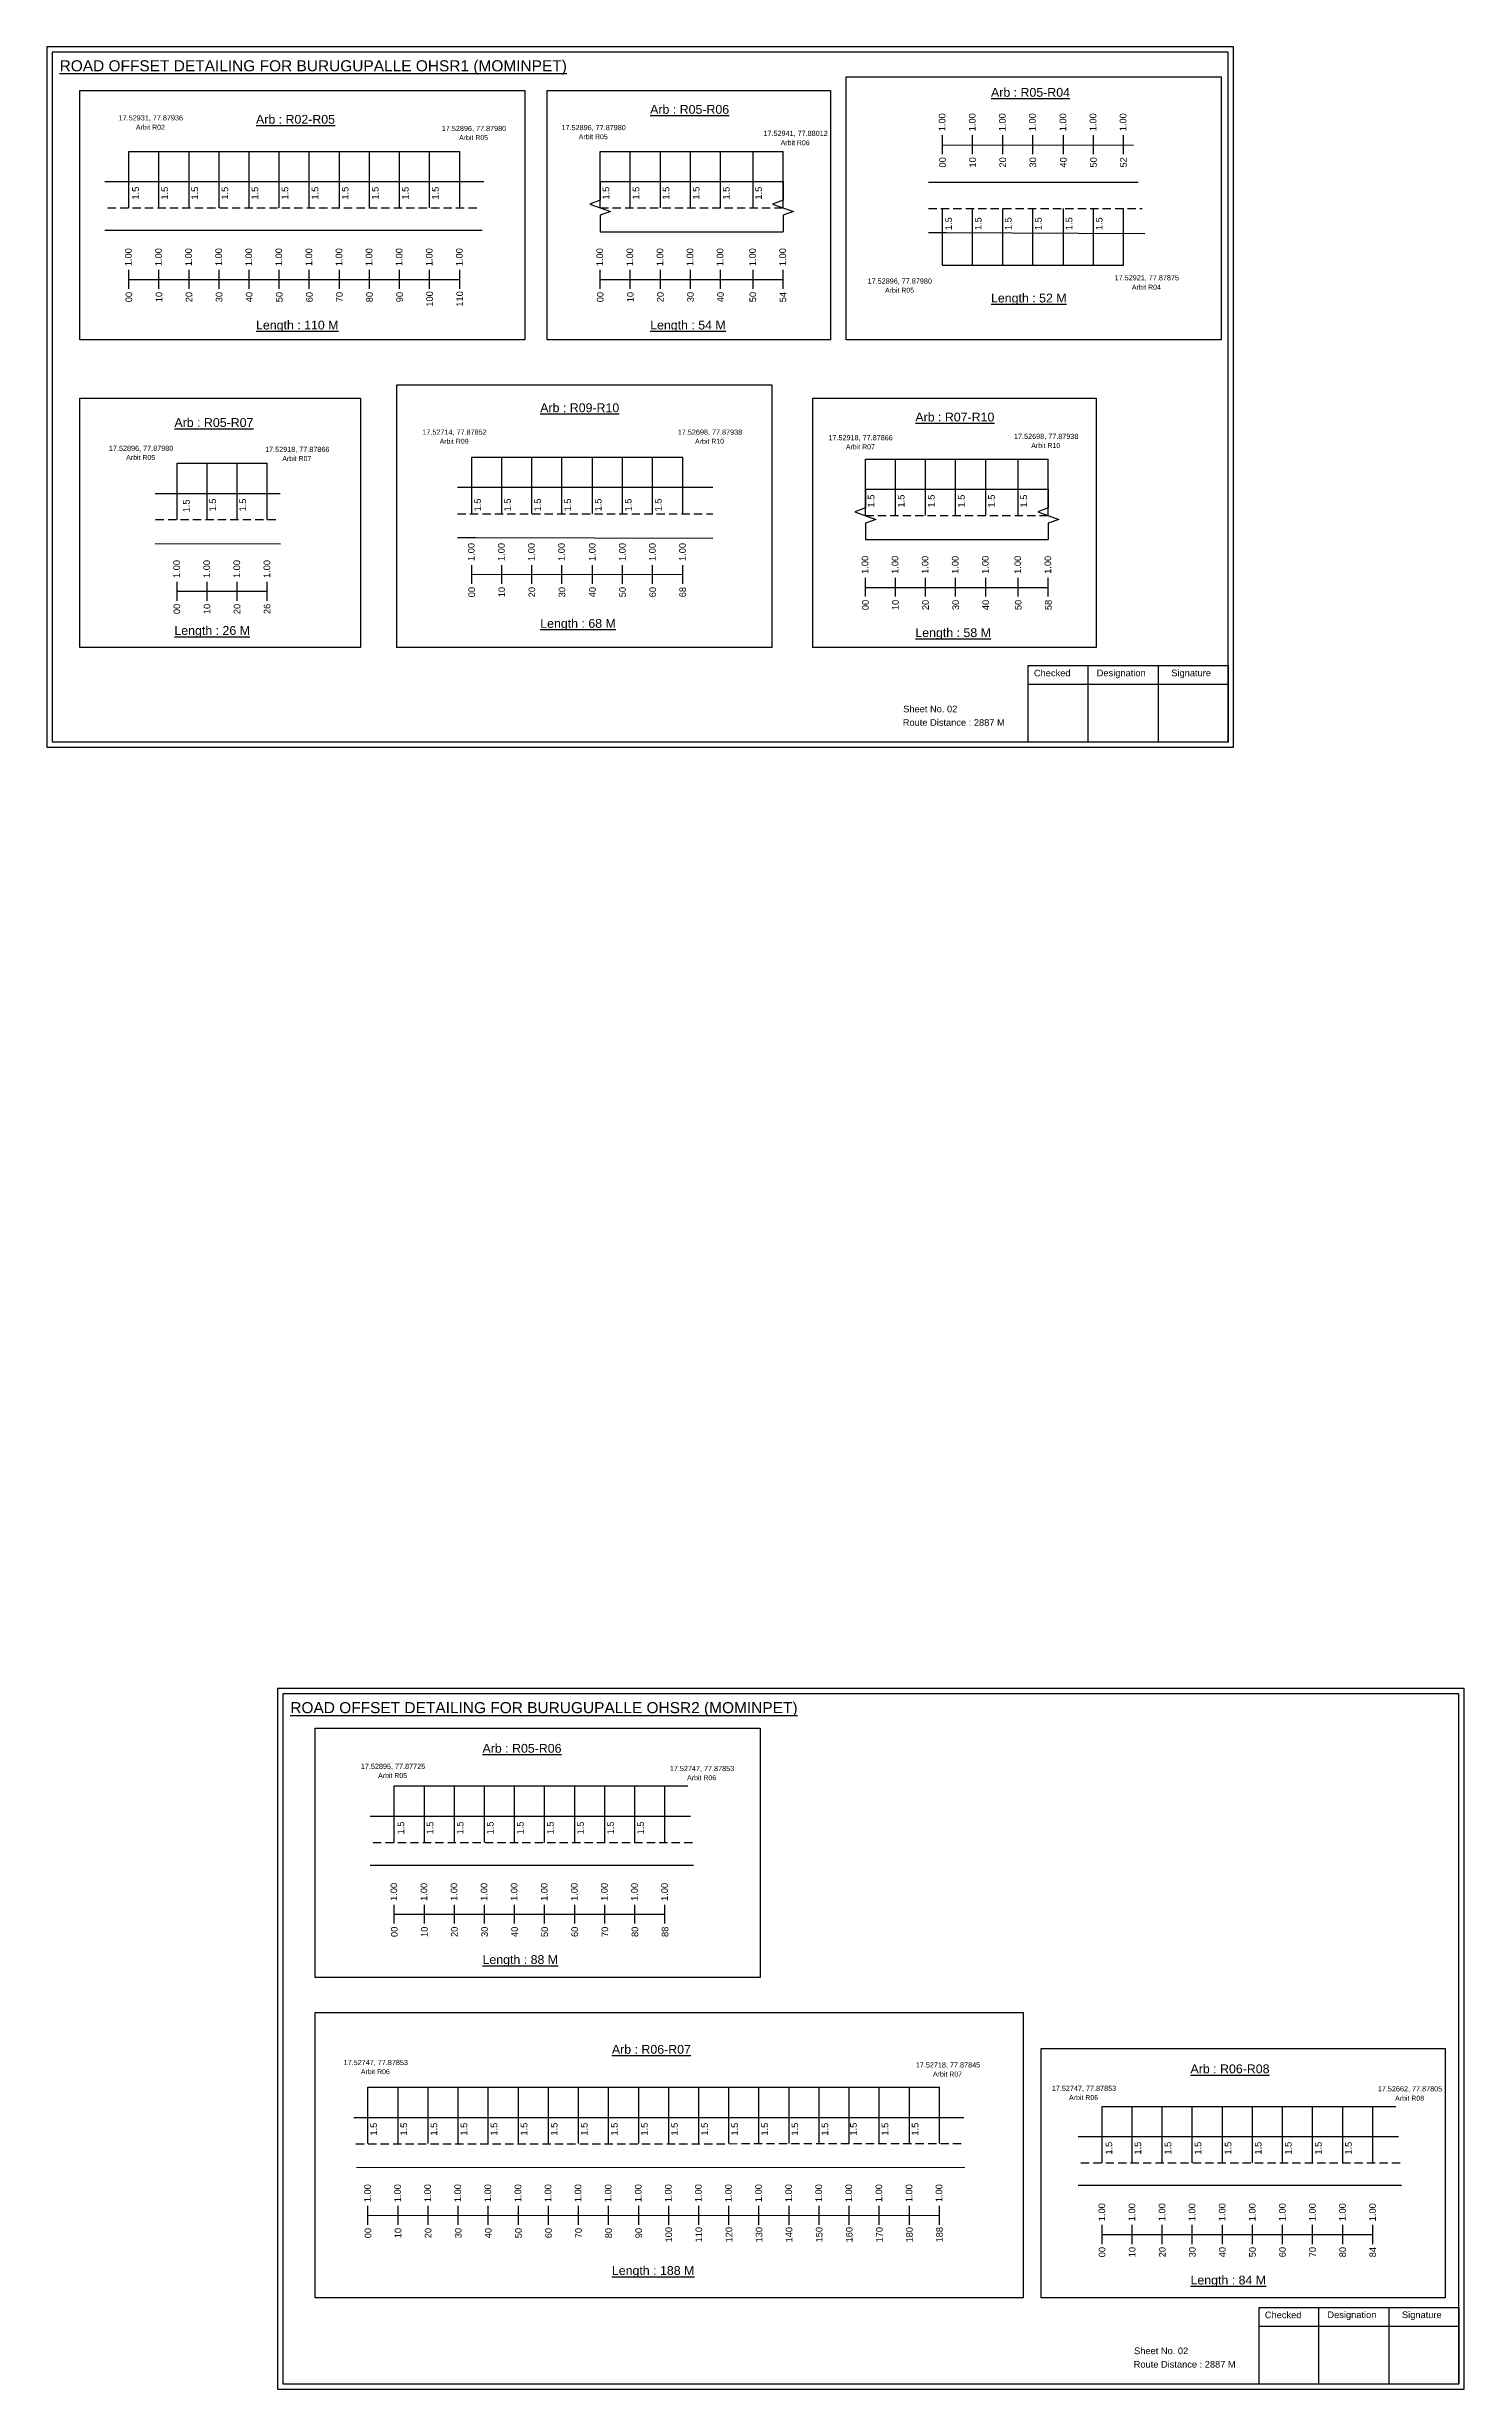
# Model space of a CAD drawing. Header units: inches. Extents: x 1065 to 7171, y 350 to 1611.
# Drawn here: x 4416 to 5057, y 444 to 1503 of the extents above; entities that cross this region are included whole.
import ezdxf

# ---------------------------------------------------------------- set-up
doc = ezdxf.new("R2010")
doc.units = ezdxf.units.IN
doc.header["$MEASUREMENT"] = 0
doc.linetypes.add('DASHED2', pattern=[0.375, 0.25, -0.125])
doc.layers.add('PDF_Geometry', color=7, linetype='Continuous')
doc.layers.add('PDF_Text', color=5, linetype='Continuous')
doc.styles.add('PDF Arial', font='arial.ttf')
doc.styles.get("Standard").update_dxf_attribs({"font": 'arial.ttf'})

msp = doc.modelspace()

# ---------------------------------------------------------------- linework, layer by layer
at = {"color": 217, "true_color": 0x93278f}
for p, q in [((4820.9, 1454.1), (4820.9, 1462.6)), ((4834.5, 1454.1), (4834.5, 1462.6)), ((4848.1, 1454.1), (4848.1, 1462.6)), ((4861.7, 1454.1), (4861.7, 1462.6)), ((4875.5, 1454.1), (4875.5, 1462.6)), ((4889.1, 1454.1), (4889.1, 1462.6)), ((4902.7, 1454.1), (4902.7, 1462.6)), ((4820.9, 1458.3), (4907.2, 1458.1)), ((4453, 1393.1), (4453, 1401.7)), ((4466.6, 1393.1), (4466.6, 1401.7)), ((4480.2, 1393.1), (4480.2, 1401.7)), ((4493.8, 1393.1), (4493.8, 1401.7)), ((4507.4, 1393.1), (4507.4, 1401.7)), ((4521, 1393.1), (4521, 1401.7)), ((4534.6, 1393.1), (4534.6, 1401.7)), ((4548.2, 1393.1), (4548.2, 1401.7)), ((4561.8, 1393.1), (4561.8, 1401.7)), ((4575.4, 1393.1), (4575.4, 1401.7)), ((4589, 1393.1), (4589, 1401.7)), ((4602.6, 1393.1), (4602.6, 1401.7)), ((4666.1, 1393.1), (4666.1, 1401.7)), ((4679.7, 1393.1), (4679.7, 1401.7)), ((4693.3, 1393.1), (4693.3, 1401.7)), ((4706.9, 1393.1), (4706.9, 1401.7)), ((4720.5, 1393.1), (4720.5, 1401.7)), ((4735.2, 1393.1), (4735.2, 1401.7)), ((4748.8, 1393.1), (4748.8, 1401.7)), ((4453, 1397.4), (4602.6, 1397.4)), ((4666.1, 1397.4), (4748.8, 1397.4)), ((4474.8, 1252.1), (4474.8, 1260.7)), ((4488.4, 1252.1), (4488.4, 1260.7)), ((4502, 1252.1), (4502, 1260.7)), ((4515.6, 1252.1), (4515.6, 1260.7)), ((4608, 1259.8), (4608, 1268.3)), ((4608, 1264), (4703.4, 1264.1)), ((4621.6, 1259.8), (4621.6, 1268.3)), ((4635.2, 1259.8), (4635.2, 1268.3)), ((4648.8, 1259.8), (4648.8, 1268.3)), ((4662.6, 1259.8), (4662.6, 1268.3)), ((4676.2, 1259.8), (4676.2, 1268.3)), ((4689.8, 1259.8), (4689.8, 1268.3)), ((4703.4, 1259.8), (4703.4, 1268.3)), ((4786, 1254), (4786, 1262.5)), ((4799.6, 1254), (4799.6, 1262.5)), ((4813.2, 1254), (4813.2, 1262.5)), ((4826.8, 1254), (4826.8, 1262.5)), ((4840.4, 1254), (4840.4, 1262.5)), ((4855.1, 1254), (4855.1, 1262.5)), ((4868.7, 1254), (4868.7, 1262.5)), ((4474.8, 1256.4), (4515.6, 1256.4)), ((4786, 1258.2), (4868.7, 1258.2)), ((4573, 654.1), (4573, 662.6)), ((4573, 658.3), (4695.4, 658.3)), ((4586.6, 654.1), (4586.6, 662.6)), ((4600.2, 654.1), (4600.2, 662.6)), ((4613.8, 654.1), (4613.8, 662.6)), ((4627.4, 654.1), (4627.4, 662.6)), ((4641, 654.1), (4641, 662.6)), ((4654.6, 654.1), (4654.6, 662.6)), ((4668.2, 654.1), (4668.2, 662.6)), ((4681.8, 654.1), (4681.8, 662.6)), ((4695.4, 654.1), (4695.4, 662.6)), ((4561.1, 517.9), (4561.1, 526.4)), ((4561.1, 522.1), (4819.5, 522.2)), ((4574.7, 517.9), (4574.7, 526.4)), ((4588.3, 517.9), (4588.3, 526.4)), ((4601.9, 517.9), (4601.9, 526.4)), ((4615.5, 517.9), (4615.5, 526.4)), ((4629.1, 517.9), (4629.1, 526.4)), ((4642.7, 517.9), (4642.7, 526.4)), ((4656.3, 517.9), (4656.3, 526.4)), ((4669.9, 517.9), (4669.9, 526.4)), ((4683.5, 517.9), (4683.5, 526.4)), ((4697.1, 517.9), (4697.1, 526.4)), ((4710.7, 517.9), (4710.7, 526.4)), ((4724.3, 517.9), (4724.3, 526.4)), ((4737.9, 517.9), (4737.9, 526.4)), ((4751.5, 517.9), (4751.5, 526.4)), ((4765.1, 517.9), (4765.1, 526.4)), ((4778.7, 517.9), (4778.7, 526.4)), ((4792.3, 517.9), (4792.3, 526.4)), ((4805.9, 517.9), (4805.9, 526.4)), ((4819.5, 517.9), (4819.5, 526.4)), ((4893, 509.2), (4893, 517.8)), ((4893, 513.5), (5015.4, 513.5)), ((4906.6, 509.2), (4906.6, 517.8)), ((4920.2, 509.2), (4920.2, 517.8)), ((4933.8, 509.2), (4933.8, 517.8)), ((4947.4, 509.2), (4947.4, 517.8)), ((4961, 509.2), (4961, 517.8)), ((4974.6, 509.2), (4974.6, 517.8)), ((4988.2, 509.2), (4988.2, 517.8)), ((5001.8, 509.2), (5001.8, 517.8)), ((5015.4, 509.2), (5015.4, 517.8))]:
    msp.add_line(p, q, dxfattribs=at)
at = {"color": 5}
for p, q in [((4453, 1455.3), (4602.6, 1455.3)), ((4666.1, 1455.3), (4748.8, 1455.3)), ((4820.9, 1403.9), (4902.7, 1403.9)), ((4474.8, 1314.4), (4515.6, 1314.4)), ((4608, 1317), (4703.4, 1317)), ((4786, 1316.2), (4868.7, 1316.2)), ((4573, 716.3), (4705.8, 716.3)), ((4561.1, 580.1), (4819.5, 580.1)), ((4893, 571.4), (5025.8, 571.4))]:
    msp.add_line(p, q, dxfattribs=at)
for p, q in [((4453, 1429.8), (4453, 1455.3)), ((4466.6, 1429.8), (4466.6, 1455.3)), ((4480.2, 1429.8), (4480.2, 1455.3)), ((4493.8, 1429.8), (4493.8, 1455.3)), ((4507.4, 1429.8), (4507.4, 1455.3)), ((4521, 1429.8), (4521, 1455.3)), ((4534.6, 1429.8), (4534.6, 1455.3)), ((4548.2, 1429.8), (4548.2, 1455.3)), ((4561.8, 1429.8), (4561.8, 1455.3)), ((4575.4, 1429.8), (4575.4, 1455.3)), ((4589, 1429.8), (4589, 1455.3)), ((4602.6, 1429.8), (4602.6, 1455.3)), ((4666.1, 1429.8), (4666.1, 1455.3)), ((4679.7, 1429.8), (4679.7, 1455.3)), ((4693.3, 1429.8), (4693.3, 1455.3)), ((4706.9, 1429.8), (4706.9, 1455.3)), ((4720.5, 1429.8), (4720.5, 1455.3)), ((4735.2, 1429.8), (4735.2, 1455.3)), ((4748.8, 1429.8), (4748.8, 1455.3)), ((4442.1, 1441.7), (4613.5, 1441.7)), ((4666.1, 1441.7), (4748.8, 1441.7)), ((4909.4, 1441.3), (4814.5, 1441.3)), ((4612.8, 1419.5), (4442.1, 1419.5)), ((4820.9, 1403.9), (4820.9, 1429.5)), ((4834.5, 1403.9), (4834.5, 1429.5)), ((4848.1, 1403.9), (4848.1, 1429.5)), ((4861.7, 1403.9), (4861.7, 1429.5)), ((4875.5, 1403.9), (4875.5, 1429.5)), ((4889.1, 1403.9), (4889.1, 1429.5)), ((4902.7, 1403.9), (4902.7, 1429.5)), ((4666.1, 1419), (4748.8, 1419)), ((4474.8, 1288.8), (4474.8, 1314.4)), ((4488.4, 1288.8), (4488.4, 1314.4)), ((4502, 1288.8), (4502, 1314.4)), ((4515.6, 1288.8), (4515.6, 1314.4)), ((4608, 1291.5), (4608, 1317)), ((4621.6, 1291.5), (4621.6, 1317)), ((4635.2, 1291.5), (4635.2, 1317)), ((4648.8, 1291.5), (4648.8, 1317)), ((4662.6, 1291.5), (4662.6, 1317)), ((4676.2, 1291.5), (4676.2, 1317)), ((4689.8, 1291.5), (4689.8, 1317)), ((4703.4, 1291.5), (4703.4, 1317)), ((4786, 1290.7), (4786, 1316.2)), ((4799.6, 1290.7), (4799.6, 1316.2)), ((4813.2, 1290.7), (4813.2, 1316.2)), ((4826.8, 1290.7), (4826.8, 1316.2)), ((4840.4, 1290.7), (4840.4, 1316.2)), ((4855.1, 1290.7), (4855.1, 1316.2)), ((4868.7, 1290.7), (4868.7, 1316.2)), ((4717, 1303.3), (4601.6, 1303.3)), ((4464.9, 1300.7), (4521.4, 1300.7)), ((4786, 1302.6), (4868.7, 1302.6)), ((4464.9, 1278), (4521.6, 1277.9)), ((4601.6, 1280.7), (4609.7, 1280.7)), ((4609.7, 1280.7), (4717, 1280.4)), ((4786, 1279.9), (4868.7, 1279.9)), ((4573, 690.7), (4573, 716.3)), ((4586.6, 690.7), (4586.6, 716.3)), ((4600.2, 690.7), (4600.2, 716.3)), ((4613.8, 690.7), (4613.8, 716.3)), ((4627.4, 690.7), (4627.4, 716.3)), ((4641, 690.7), (4641, 716.3)), ((4654.6, 690.7), (4654.6, 716.3)), ((4668.2, 690.7), (4668.2, 716.3)), ((4681.8, 690.7), (4681.8, 716.3)), ((4695.4, 690.7), (4695.4, 716.3)), ((4562.1, 702.6), (4706.9, 702.6)), ((4708.3, 680.4), (4562.1, 680.4)), ((4561.1, 554.6), (4561.1, 580.1)), ((4574.7, 554.6), (4574.7, 580.1)), ((4588.3, 554.6), (4588.3, 580.1)), ((4601.9, 554.6), (4601.9, 580.1)), ((4615.5, 554.6), (4615.5, 580.1)), ((4629.1, 554.6), (4629.1, 580.1)), ((4642.7, 554.6), (4642.7, 580.1)), ((4656.3, 554.6), (4656.3, 580.1)), ((4669.9, 554.6), (4669.9, 580.1)), ((4683.5, 554.6), (4683.5, 580.1)), ((4697.1, 554.6), (4697.1, 580.1)), ((4710.7, 554.6), (4710.7, 580.1)), ((4724.3, 554.6), (4724.3, 580.1)), ((4737.9, 554.6), (4737.9, 580.1)), ((4751.5, 554.6), (4751.5, 580.1)), ((4765.1, 554.6), (4765.1, 580.1)), ((4778.7, 554.6), (4778.7, 580.1)), ((4792.3, 554.6), (4792.3, 580.1)), ((4805.9, 554.6), (4805.9, 580.1)), ((4819.5, 554.6), (4819.5, 580.1)), ((4554.7, 566.4), (4830.5, 566.4)), ((4893, 545.9), (4893, 571.4)), ((4906.6, 545.9), (4906.6, 571.4)), ((4920.2, 545.9), (4920.2, 571.4)), ((4933.8, 545.9), (4933.8, 571.4)), ((4947.4, 545.9), (4947.4, 571.4)), ((4961, 545.9), (4961, 571.4)), ((4974.6, 545.9), (4974.6, 571.4)), ((4988.2, 545.9), (4988.2, 571.4)), ((5001.8, 545.9), (5001.8, 571.4)), ((5015.4, 545.9), (5015.4, 571.4)), ((4882.2, 557.8), (5027, 557.8)), ((4555.9, 543.9), (4830.9, 543.8)), ((5028.4, 535.6), (4882.2, 535.6))]:
    msp.add_line(p, q)
at = {"linetype": 'DASHED2', "ltscale": 15}
for p, q in [((4443.4, 1429.8), (4611, 1429.8)), ((4666.1, 1429.8), (4748.8, 1429.8)), ((4814.5, 1429.5), (4911.1, 1429.5)), ((4465.1, 1288.8), (4521.4, 1288.8)), ((4601.6, 1291.5), (4717, 1291.5)), ((4786, 1290.7), (4868.7, 1290.7)), ((4563.4, 690.7), (4707.8, 690.7)), ((4555.6, 554.5), (4829.7, 554.6)), ((4883.4, 545.9), (5027.8, 545.9))]:
    msp.add_line(p, q, dxfattribs=at)
for points in [[(4430.9, 1482.8), (4632.1, 1482.8), (4632.1, 1370.1), (4430.9, 1370.1)], [(4642.2, 1482.8), (4770.3, 1482.8), (4770.3, 1370.1), (4642.2, 1370.1)], [(4777.3, 1489), (4946.9, 1489), (4946.9, 1370.1), (4777.3, 1370.1)], [(4574.1, 1349.8), (4743.7, 1349.8), (4743.7, 1231), (4574.1, 1231)], [(4430.9, 1343.7), (4557.7, 1343.7), (4557.7, 1231), (4430.9, 1231)], [(4762.2, 1343.7), (4890.3, 1343.7), (4890.3, 1231), (4762.2, 1231)], [(4537.2, 742.4), (4738.5, 742.4), (4738.5, 629.7), (4537.2, 629.7)], [(4537.2, 613.9), (4857.3, 613.9), (4857.3, 484.9), (4537.2, 484.9)], [(4865.5, 597.6), (5048.1, 597.6), (5048.1, 484.9), (4865.5, 484.9)]]:
    msp.add_lwpolyline(points, close=True)
at = {"linetype": 'Continuous'}
for points in [[(4666.1, 1441.7), (4666.1, 1433.3), (4661.4, 1431.5), (4670.8, 1428.1), (4666.1, 1426.4), (4666.1, 1419)], [(4748.8, 1441.7), (4748.8, 1433.3), (4744, 1431.5), (4753.5, 1428.1), (4748.8, 1426.4), (4748.8, 1419)], [(4786, 1302.6), (4786, 1294.1), (4781.3, 1292.4), (4790.8, 1288.9), (4786, 1287.2), (4786, 1279.9)], [(4868.7, 1302.6), (4868.7, 1294.1), (4863.9, 1292.4), (4873.4, 1288.9), (4868.7, 1287.2), (4868.7, 1279.9)]]:
    msp.add_lwpolyline(points, dxfattribs=at)
msp.add_lwpolyline([(4814.5, 1418.7), (4822.5, 1418.7), (4912.4, 1418.2)])
at = {"layer": 'PDF_Geometry'}
for points in [[(4415.9, 1502.6), (4415.9, 1185.9), (4952.4, 1185.9), (4952.4, 1502.6)], [(4418.3, 1500.2), (4418.3, 1188.3), (4950, 1188.3), (4950, 1500.2)], [(4520.2, 760.3), (4520.2, 443.6), (5056.7, 443.6), (5056.7, 760.3)], [(4522.6, 758), (4522.6, 446), (5054.3, 446), (5054.3, 758)]]:
    msp.add_lwpolyline(points, close=True, dxfattribs=at)
at = {"layer": 'PDF_Geometry', "color": 242, "true_color": 0xcc1f26}
for points in [[(4950, 1188.2), (4859.6, 1188.2), (4859.6, 1222.8), (4950, 1222.8)], [(5054.3, 445.9), (4964, 445.9), (4964, 480.5), (5054.3, 480.5)]]:
    msp.add_lwpolyline(points, close=True, dxfattribs=at)
for points in [[(4886.6, 1222.8), (4886.6, 1188.2)], [(4918.3, 1222.8), (4918.3, 1188.2)], [(4859.6, 1214.4), (4950, 1214.4)], [(4990.9, 480.5), (4990.9, 445.9)], [(5022.7, 480.5), (5022.7, 445.9)], [(4964, 472.1), (5054.3, 472.1)]]:
    msp.add_lwpolyline(points, dxfattribs=at)

# ---------------------------------------------------------------- texts
at = {"color": 242, "true_color": 0xcd2027}
for s, height, p in [('%%UROAD OFFSET DETAILING FOR BURUGUPALLE OHSR1 (MOMINPET)', 5, (4421.7, 1491.5)), ('%%UArb : R05-R04', 4, (4842.8, 1480)), ('%%UArb : R02-R05', 4, (4510.5, 1467.8)), ('%%UArb : R05-R06', 4, (4688.7, 1472.3)), ('%%ULength : 52 M', 4, (4842.8, 1387)), ('%%ULength : 110 M', 4, (4510.5, 1374.8)), ('%%ULength : 54 M', 4, (4688.7, 1374.8)), ('%%UArb : R05-R07', 4, (4473.6, 1330.7)), ('%%UArb : R09-R10', 4, (4639, 1337.4)), ('%%UArb : R07-R10', 4, (4808.6, 1333.2)), ('%%ULength : 26 M', 4, (4473.6, 1236.7)), ('%%ULength : 68 M', 4, (4639, 1239.9)), ('%%ULength : 58 M', 4, (4808.6, 1235.7)), ('%%UROAD OFFSET DETAILING FOR BURUGUPALLE OHSR2 (MOMINPET)', 5, (4526, 749.2)), ('%%UArb : R05-R06', 4, (4612.9, 731.3)), ('%%ULength : 88 M', 4, (4612.9, 635.8)), ('%%UArb : R06-R07', 4, (4671.4, 595.2)), ('%%UArb : R06-R08', 4, (4933, 586.4)), ('%%ULength : 188 M', 4, (4671.4, 495.2)), ('%%ULength : 84 M', 4, (4933, 490.9))]:
    msp.add_text(s, height=height, dxfattribs=at).set_placement(p)
at = {"color": 217, "true_color": 0x93278f}
for s, p in [('1.00', (4822.2, 1464.4)), ('1.00', (4835.8, 1464.4)), ('1.00', (4849.4, 1464.4)), ('1.00', (4863, 1464.4)), ('1.00', (4876.8, 1464.4)), ('1.00', (4890.4, 1464.4)), ('1.00', (4904, 1464.4)), ('00', (4822.4, 1448)), ('10', (4836, 1448)), ('20', (4849.6, 1448)), ('30', (4863.2, 1448)), ('40', (4877, 1448)), ('50', (4890.6, 1448)), ('52', (4904.2, 1448)), ('1.00', (4454.3, 1403.4)), ('1.00', (4467.9, 1403.4)), ('1.00', (4481.5, 1403.4)), ('1.00', (4495.1, 1403.4)), ('1.00', (4508.7, 1403.4)), ('1.00', (4522.3, 1403.4)), ('1.00', (4535.9, 1403.4)), ('1.00', (4549.5, 1403.4)), ('1.00', (4563.1, 1403.4)), ('1.00', (4576.7, 1403.4)), ('1.00', (4590.3, 1403.4)), ('1.00', (4603.9, 1403.4)), ('1.00', (4667.4, 1403.4)), ('1.00', (4681, 1403.4)), ('1.00', (4694.6, 1403.4)), ('1.00', (4708.2, 1403.4)), ('1.00', (4721.8, 1403.4)), ('1.00', (4736.5, 1403.4)), ('1.00', (4750.1, 1403.4)), ('00', (4454.5, 1387.1)), ('10', (4468.1, 1387.1)), ('20', (4481.7, 1387.1)), ('30', (4495.3, 1387.1)), ('40', (4508.9, 1387.1)), ('50', (4522.5, 1387.1)), ('60', (4536.1, 1387.1)), ('70', (4549.7, 1387.1)), ('80', (4563.3, 1387.1)), ('90', (4576.9, 1387.1)), ('100', (4590.5, 1385.1)), ('110', (4604.1, 1385.1)), ('00', (4667.6, 1387.1)), ('10', (4681.2, 1387.1)), ('20', (4694.8, 1387.1)), ('30', (4708.4, 1387.1)), ('40', (4722, 1387.1)), ('50', (4736.6, 1387.1)), ('54', (4750.2, 1387.1)), ('1.00', (4609.3, 1270.1)), ('1.00', (4622.9, 1270.1)), ('1.00', (4636.5, 1270.1)), ('1.00', (4650.1, 1270.1)), ('1.00', (4664, 1270.1)), ('1.00', (4677.6, 1270.1)), ('1.00', (4691.2, 1270.1)), ('1.00', (4704.8, 1270.1)), ('1.00', (4787.3, 1264.3)), ('1.00', (4800.9, 1264.3)), ('1.00', (4814.5, 1264.3)), ('1.00', (4828.1, 1264.3)), ('1.00', (4841.7, 1264.3)), ('1.00', (4856.4, 1264.3)), ('1.00', (4870, 1264.3)), ('1.00', (4476.1, 1262.4)), ('1.00', (4489.7, 1262.4)), ('1.00', (4503.3, 1262.4)), ('1.00', (4516.9, 1262.4)), ('00', (4476.2, 1246.1)), ('10', (4489.8, 1246.1)), ('20', (4503.4, 1246.1)), ('26', (4517, 1246.1)), ('00', (4609.5, 1253.7)), ('10', (4623.1, 1253.7)), ('20', (4636.7, 1253.7)), ('30', (4650.3, 1253.7)), ('40', (4664.1, 1253.7)), ('50', (4677.7, 1253.7)), ('60', (4691.3, 1253.7)), ('68', (4704.9, 1253.7)), ('00', (4787.5, 1247.9)), ('10', (4801.1, 1247.9)), ('20', (4814.7, 1247.9)), ('30', (4828.3, 1247.9)), ('40', (4841.9, 1247.9)), ('50', (4856.6, 1247.9)), ('58', (4870.2, 1247.9)), ('1.00', (4574.3, 664.3)), ('1.00', (4587.9, 664.3)), ('1.00', (4601.5, 664.3)), ('1.00', (4615.1, 664.3)), ('1.00', (4628.7, 664.3)), ('1.00', (4642.3, 664.3)), ('1.00', (4655.9, 664.3)), ('1.00', (4669.5, 664.3)), ('1.00', (4683.1, 664.3)), ('1.00', (4696.7, 664.3)), ('00', (4574.5, 648)), ('10', (4588.1, 648)), ('20', (4601.7, 648)), ('30', (4615.3, 648)), ('40', (4628.9, 648)), ('50', (4642.5, 648)), ('60', (4656.1, 648)), ('70', (4669.7, 648)), ('80', (4683.3, 648)), ('88', (4696.9, 648)), ('1.00', (4562.4, 528.1)), ('1.00', (4576, 528.1)), ('1.00', (4589.6, 528.1)), ('1.00', (4603.2, 528.1)), ('1.00', (4616.8, 528.1)), ('1.00', (4630.4, 528.1)), ('1.00', (4644, 528.1)), ('1.00', (4657.6, 528.1)), ('1.00', (4671.2, 528.1)), ('1.00', (4684.8, 528.1)), ('1.00', (4698.4, 528.1)), ('1.00', (4712, 528.1)), ('1.00', (4725.6, 528.1)), ('1.00', (4739.2, 528.1)), ('1.00', (4752.8, 528.1)), ('1.00', (4766.4, 528.1)), ('1.00', (4780, 528.1)), ('1.00', (4793.6, 528.1)), ('1.00', (4807.2, 528.1)), ('1.00', (4820.8, 528.1)), ('1.00', (4894.4, 519.5)), ('1.00', (4908, 519.5)), ('1.00', (4921.6, 519.5)), ('1.00', (4935.2, 519.5)), ('1.00', (4948.8, 519.5)), ('1.00', (4962.4, 519.5)), ('1.00', (4976, 519.5)), ('1.00', (4989.6, 519.5)), ('1.00', (5003.2, 519.5)), ('1.00', (5016.8, 519.5)), ('00', (4562.6, 511.8)), ('10', (4576.2, 511.8)), ('20', (4589.8, 511.8)), ('30', (4603.4, 511.8)), ('40', (4617, 511.8)), ('50', (4630.6, 511.8)), ('60', (4644.2, 511.8)), ('70', (4657.8, 511.8)), ('80', (4671.4, 511.8)), ('90', (4685, 511.8)), ('100', (4698.6, 509.9)), ('110', (4712.2, 509.9)), ('120', (4725.8, 509.9)), ('130', (4739.4, 509.9)), ('140', (4753, 509.9)), ('150', (4766.6, 509.9)), ('160', (4780.2, 509.9)), ('170', (4793.8, 509.9)), ('180', (4807.4, 509.9)), ('188', (4821, 509.9)), ('00', (4894.5, 503.2)), ('10', (4908.1, 503.2)), ('20', (4921.7, 503.2)), ('30', (4935.3, 503.2)), ('40', (4948.9, 503.2)), ('50', (4962.5, 503.2)), ('60', (4976.1, 503.2)), ('70', (4989.7, 503.2)), ('80', (5003.3, 503.2)), ('84', (5016.9, 503.2))]:
    msp.add_text(s, height=3, rotation=90, dxfattribs=at).set_placement(p)
at = {"color": 5}
for s, height, p in [('17.52931, 77.87936', 2.34, (4448.4, 1469.3)), ('Arbit R02', 2.25, (4456.2, 1465.1)), ('17.52896, 77.87980', 2.34, (4594.5, 1464.5)), ('Arbit R05', 2.25, (4602.3, 1460.4)), ('17.52896, 77.87980', 2.34, (4648.6, 1464.9)), ('Arbit R05', 2.25, (4656.4, 1460.8)), ('17.52941, 77.88012', 2.34, (4739.9, 1462.3)), ('Arbit R06', 2.25, (4747.7, 1458.1)), ('17.52896, 77.87980', 2.34, (4787, 1395.5)), ('17.52921, 77.87875', 2.34, (4898.7, 1397)), ('Arbit R05', 2.25, (4794.9, 1391.4)), ('Arbit R04', 2.25, (4906.5, 1392.8)), ('17.52714, 77.87852', 2.34, (4585.7, 1327.2)), ('Arbit R09', 2.25, (4593.5, 1323.1)), ('17.52698, 77.87938', 2.34, (4701.2, 1327.2)), ('Arbit R10', 2.25, (4709, 1323.1)), ('17.52918, 77.87866', 2.34, (4769.3, 1324.7)), ('17.52698, 77.87938', 2.34, (4853.2, 1325.3)), ('17.52896, 77.87980', 2.34, (4444, 1319.9)), ('Arbit R05', 2.25, (4451.8, 1315.8)), ('17.52918, 77.87866', 2.34, (4514.6, 1319.4)), ('Arbit R07', 2.25, (4522.4, 1315.3)), ('Arbit R07', 2.25, (4777.2, 1320.6)), ('Arbit R10', 2.25, (4861, 1321.2)), ('17.52895, 77.87725', 2.34, (4557.9, 724)), ('Arbit R05', 2.25, (4565.7, 719.9)), ('17.52747, 77.87853', 2.34, (4697.6, 723)), ('Arbit R06', 2.25, (4705.4, 718.9)), ('17.52747, 77.87853', 2.34, (4550.1, 590.1)), ('Arbit R06', 2.25, (4557.9, 586)), ('17.52718, 77.87845', 2.34, (4808.8, 589)), ('Arbit R07', 2.25, (4816.6, 584.9)), ('17.52747, 77.87853', 2.34, (4870.3, 578.4)), ('Arbit R06', 2.25, (4878.1, 574.3)), ('17.52662, 77.87805', 2.34, (5017.7, 578.2)), ('Arbit R08', 2.25, (5025.5, 574))]:
    msp.add_text(s, height=height, dxfattribs=at).set_placement(p)
for p in [(4457.5, 1433.5), (4470.7, 1433.5), (4484.3, 1433.5), (4497.9, 1433.5), (4511.5, 1433.5), (4525.1, 1433.5), (4538.7, 1433.5), (4552.3, 1433.5), (4565.9, 1433.5), (4579.5, 1433.5), (4593.1, 1433.5), (4670.2, 1433.5), (4683.8, 1433.5), (4697.4, 1433.5), (4711, 1433.5), (4724.6, 1433.5), (4739.2, 1433.5), (4825.1, 1419.7), (4838.5, 1419.7), (4852.1, 1419.7), (4865.7, 1419.7), (4879.6, 1419.7), (4893.2, 1419.7), (4480.5, 1292.1), (4492.4, 1292.5), (4506, 1292.5), (4612.2, 1292.5), (4625.7, 1292.5), (4639.3, 1292.5), (4652.9, 1292.5), (4666.7, 1292.5), (4680.3, 1292.5), (4693.9, 1292.5), (4790.1, 1294.3), (4803.7, 1294.3), (4817.3, 1294.3), (4830.9, 1294.3), (4844.5, 1294.3), (4859.1, 1294.3), (4577.5, 694.4), (4590.7, 694.4), (4604.3, 694.4), (4617.9, 694.4), (4631.5, 694.4), (4645.1, 694.4), (4658.7, 694.4), (4672.3, 694.4), (4685.9, 694.4), (4565.2, 558.2), (4578.8, 558.2), (4592.4, 558.2), (4606, 558.2), (4619.6, 558.2), (4633.2, 558.2), (4646.8, 558.2), (4660.4, 558.2), (4674, 558.2), (4687.6, 558.2), (4701.2, 558.2), (4714.8, 558.2), (4728.4, 558.2), (4742, 558.2), (4755.6, 558.2), (4769.2, 558.2), (4782.1, 558.2), (4796.4, 558.2), (4810, 558.2), (4897.6, 549.6), (4910.7, 549.6), (4924.3, 549.6), (4937.9, 549.6), (4951.5, 549.6), (4965.1, 549.6), (4978.7, 549.6), (4992.3, 549.6), (5005.9, 549.6)]:
    msp.add_text('1.5', height=3, rotation=90).set_placement(p)
for s, p in [('Sheet No. 02', (4803.1, 1201.7)), ('Route Distance : 2887 M', (4802.9, 1195.6)), ('Sheet No. 02', (4907.5, 459.4)), ('Route Distance : 2887 M', (4907.3, 453.3))]:
    msp.add_text(s, height=3).set_placement(p)
at = {"layer": 'PDF_Text', "color": 7, "attachment_point": 7, "style": 'PDF Arial'}
for s, insert, char_height in [('Checked', (4862.2, 1217.9), 3), ('Designation', (4890.6, 1217.1), 3.001), ('Signature', (4924.3, 1217.1), 3), ('Checked', (4966.6, 475.6), 3), ('Designation', (4994.9, 474.8), 3.001), ('Signature', (5028.6, 474.8), 3)]:
    msp.add_mtext(s, dxfattribs=dict(at, insert=insert, char_height=char_height))

doc.saveas('drawing.dxf')
